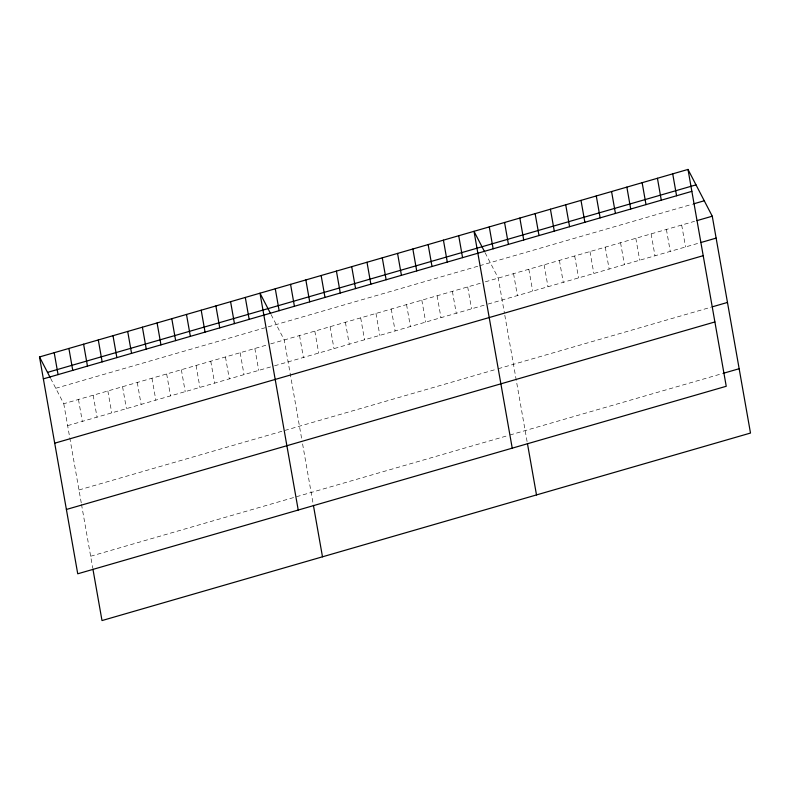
<?xml version="1.0" encoding="UTF-8"?>
<svg xmlns="http://www.w3.org/2000/svg" width="790" height="790" viewBox="0 0 790 790"><rect width="100%" height="100%" fill="white"/><g stroke="black" fill="none" stroke-linecap="round" stroke-linejoin="round"><path stroke-width="0.59" stroke-dasharray="3.95 2.96" d="M55.754 388.285L478.493 266.052M479.668 265.707L692.494 204.166M50.6 378.351L63.763 403.72L267.297 344.875M270.684 343.887L481.801 282.84M485.327 281.823L694.627 221.299M67.624 425.642L273.419 366.135M274.555 365.81L486.838 304.417M488.013 304.081L700.839 242.54M78.97 489.968L282.504 431.113M284.765 430.461L497.009 369.088M498.184 368.742L711.01 307.201M90.653 556.239L294.186 497.394M296.447 496.732L508.691 435.359M509.866 435.023L722.692 373.482M485.1 252.711L498.263 278.08L504.395 312.87M271.089 314.588L284.252 339.967L301.8 439.467M681.691 225.041L685.552 246.954M666.405 229.465L670.266 251.378M651.118 233.88L654.989 255.802M635.832 238.304L639.702 260.216M620.545 242.728L624.416 264.64M605.259 247.142L609.13 269.054M589.972 251.566L593.843 273.478M574.686 255.98L578.557 277.902M559.399 260.404L563.27 282.316M544.113 264.828L547.983 286.74M528.836 269.242L532.697 291.154M513.549 273.666L517.411 295.579M504.8 315.2L527.216 442.301M467.69 286.928L471.551 308.841M452.403 291.342L456.265 313.265M437.117 295.766L440.978 317.679M421.83 300.18L425.692 322.103M406.544 304.604L410.405 326.517M391.257 309.028L395.119 330.941M375.971 313.442L379.832 335.365M360.684 317.866L364.546 339.779M345.398 322.281L349.259 344.203M330.111 326.704L333.973 348.617M314.825 331.129L318.686 353.041M299.538 335.543L303.409 357.465M302.58 443.881L313.205 504.178M254.854 348.469L258.715 370.382M240.16 352.715L244.021 374.628M225.456 356.971L229.317 378.884M210.762 361.218L214.623 383.13M196.058 365.464L199.919 387.386M181.354 369.72L185.225 391.633M166.66 373.966L170.522 395.889M151.957 378.222L155.828 400.135M137.263 382.469L141.124 404.381M122.559 386.725L126.43 408.637M107.865 390.971L111.726 412.884M93.161 395.217L97.032 417.14M78.467 399.473L82.328 421.386M63.763 403.72L81.311 503.22M81.498 504.326L92.716 567.941"/><path stroke-width="1.19" d="M688.001 169.435L726.237 386.28L77.736 573.797L39.5 356.952L688.001 169.435L712.264 216.203L750.5 433.048L101.999 620.565L92.924 569.106M47.509 372.386L696.01 184.87M43.361 378.864L691.862 191.348M693.679 203.83L704.255 200.769M696.977 220.617L712.264 216.203M700.839 242.54L716.125 238.116M54.708 443.19L703.209 255.674M712.185 306.866L727.471 302.442M66.39 509.471L714.891 321.955M723.867 373.137L739.154 368.723M484.576 251.714L474 231.312L512.226 448.157M270.575 313.6L259.989 293.199L298.225 510.044M39.5 356.952L50.086 377.353M672.715 173.849L676.576 195.762M657.428 178.273L661.289 200.186M642.142 182.688L646.003 204.61M626.855 187.112L630.716 209.024M611.569 191.536L615.43 213.448M596.282 195.95L600.143 217.872M580.996 200.374L584.867 222.286M565.709 204.788L569.58 226.71M550.423 209.212L554.294 231.124M535.136 213.636L539.007 235.548M519.85 218.05L523.721 239.972M504.563 222.474L508.434 244.387M489.277 226.888L493.148 248.811M527.424 443.466L536.499 494.935M458.714 235.736L462.575 257.649M443.427 240.15L447.288 262.073M428.141 244.574L432.002 266.487M412.854 248.998L416.715 270.911M397.568 253.412L401.429 275.325M382.281 257.836L386.142 279.749M366.995 262.25L370.856 284.173M351.708 266.674L355.569 288.587M336.422 271.098L340.283 293.011M321.135 275.512L324.996 297.425M305.849 279.937L309.71 301.849M290.562 284.351L294.423 306.273M275.276 288.775L279.137 310.687M313.413 505.353L322.488 556.812M245.295 297.445L249.156 319.358M230.591 301.691L234.452 323.614M215.887 305.947L219.758 327.86M201.193 310.194L205.054 332.116M186.489 314.45L190.36 336.362M171.795 318.696L175.656 340.609M157.092 322.952L160.963 344.865M142.398 327.198L146.259 349.111M127.694 331.445L131.565 353.367M113 335.701L116.861 357.613M98.296 339.947L102.157 361.869M83.602 344.203L87.463 366.116M68.898 348.449L72.759 370.362M54.204 352.705L58.065 374.618"/></g></svg>
